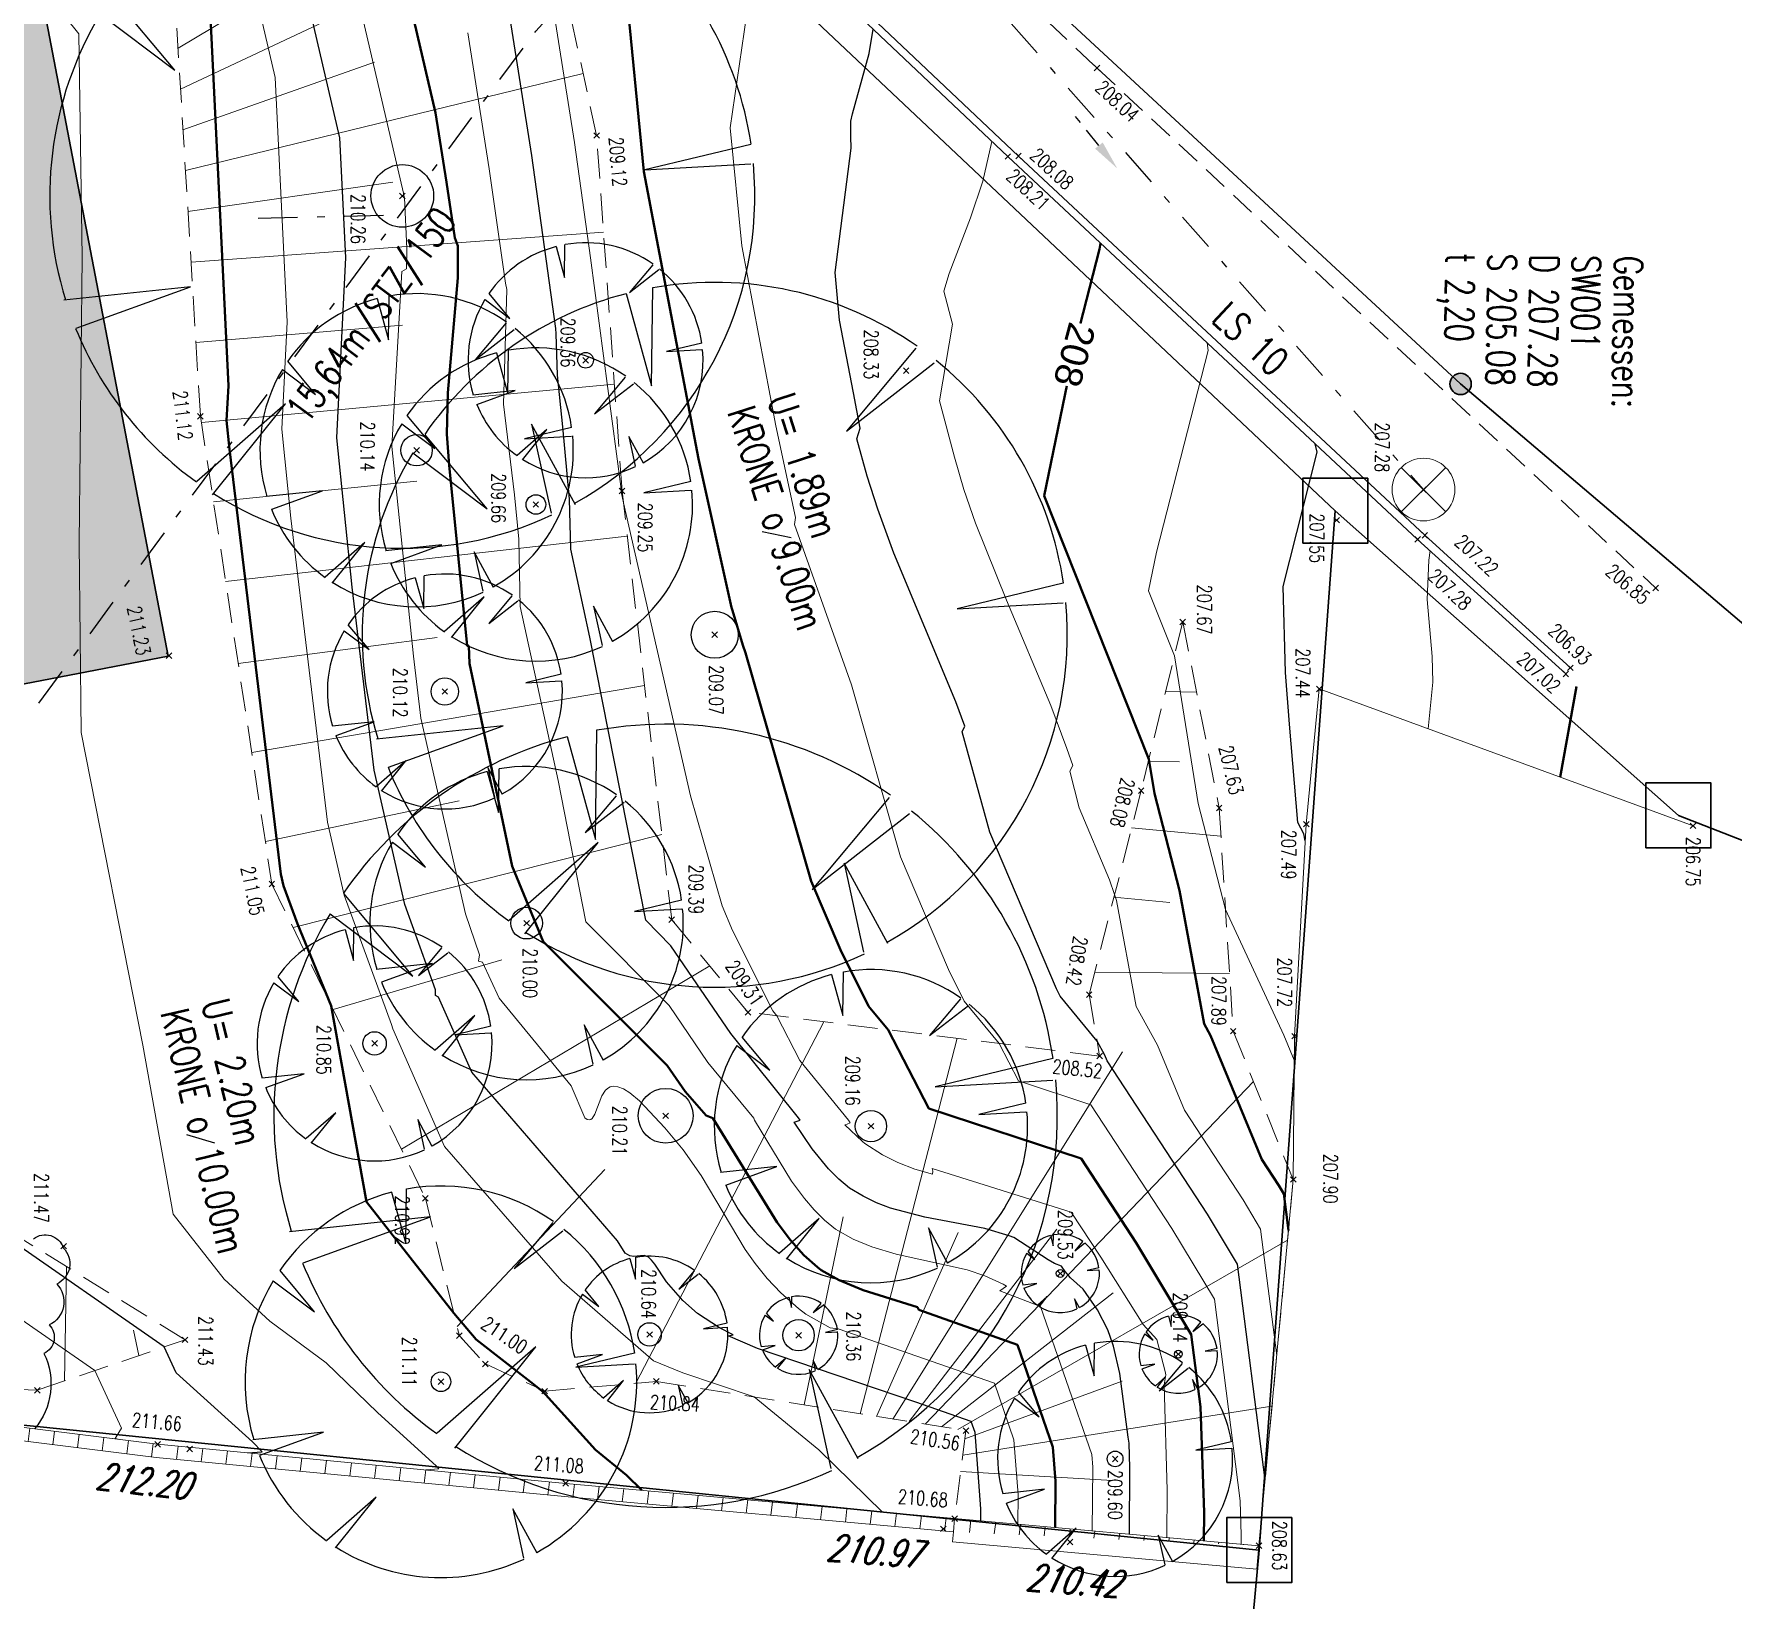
# Model space of a CAD drawing. Header units: metres. Extents: x 582129 to 582251, y 5501635 to 5501949.
# Drawn here: x 582188.68 to 582210.35, y 5501872.01 to 5501892 of the extents above; entities that cross this region are included whole.
import ezdxf

# ---------------------------------------------------------------- set-up
doc = ezdxf.new("R2010")
doc.units = ezdxf.units.M
doc.header["$PDSIZE"] = 2.5
for name, pattern in [('1', [0]), ('STRICHPUNKT', [1, 0.5, -0.25, 0, -0.25]), ('VERDECKTX2', [19.05, 12.7, -6.35])]:
    doc.linetypes.add(name, pattern=pattern)
doc.layers.get('0').update_dxf_attribs({"linetype": 'BYLAYER'})
for name, color, linetype, lineweight in [('1_Höhe OK Mauer', 10, 'CONTINUOUS', 13), ('1_Punkte', 7, '1', 13), ('1_Punkthöhe', 7, 'CONTINUOUS', 13), ('2_Baum+Hecken+Wald', 83, 'CONTINUOUS', 25), ('2_Befestigungsarten', 3, 'VERDECKTX2', 15), ('2_Böschung', 3, 'VERDECKTX2', 15), ('2_Leistenstein_Rabatte', 1, 'CONTINUOUS', 9), ('2_Mauer', 1, 'CONTINUOUS', 18), ('2_Schraffur', 11, 'CONTINUOUS', 9), ('2_Symbole', 4, 'CONTINUOUS', 9), ('2_Texte', 1, 'CONTINUOUS', 15), ('2_Zaun', 3, 'ZAUN', 15), ('3_Geplante Hauslage', 200, 'CONTINUOUS', 15), ('3_Kanal-Info_MW', 220, 'STRICHPUNKT', 25), ('4_HL_0.25', 55, 'CONTINUOUS', 9), ('4_HL_0.50', 55, 'CONTINUOUS', 25), ('4_HL_1.00', 55, 'CONTINUOUS', 40), ('DFK_Grenze', 252, 'CONTINUOUS', 30)]:
    doc.layers.add(name, color=color, linetype=linetype, lineweight=lineweight)
doc.styles.add('0', font='arial.ttf')
doc.styles.add('simplex', font='simplex.shx', dxfattribs={"width": 0.75})
doc.styles.get("Standard").update_dxf_attribs({"font": 'simplex.shx', "width": 0.75})
doc.linetypes.add('ZAUN', pattern='A,12.7,-5.08,["V",STANDARD,S=5,R=2.54,X=-2.54,Y=0],-6.35', length=24.13)

# ---------------------------------------------------------------- blocks, each defined once
blk = doc.blocks.new('99')
at = {"color": 0}
blk.add_point((0, 0), dxfattribs=at)
at = {"color": 0, "style": '0', "flags": 1}
for tag, p in [('Punktname', (1, 0)), ('Objektart-Code', (1, -0.416)), ('Höhe', (1, -0.208))]:
    blk.add_attdef(tag, p, '', height=0.16, dxfattribs=at)
blk = doc.blocks.new('Punktmarkierung mit Kreuz')
at = {"color": 0, "linetype": '1', "ltscale": 0.1, "flags": 128}
for points in [[(-0.355, 0.355), (0.355, -0.355)], [(0.355, 0.355), (-0.355, -0.355)]]:
    blk.add_lwpolyline(points, dxfattribs=at)
at = {"color": 0}
blk.add_blockref('99', (0, 0), dxfattribs=at)
at = {"color": 0, "style": '0', "flags": 1}
for tag, p in [('Punktname', (1, 0)), ('Objektart-Code', (1, -0.416)), ('Höhe', (1, -0.208))]:
    blk.add_attdef(tag, p, '', height=0.16, dxfattribs=at)
blk = doc.blocks.new('SCHACHT')
for p, q in [((0.283, 0.283), (-0.283, -0.283)), ((-0.283, 0.283), (0.283, -0.283))]:
    blk.add_line(p, q)
blk.add_circle((0, 0), 0.4)
blk = doc.blocks.new('BAUM')
for p, q in [((-0.1258, 0.4843), (-0.0895, 0.353)), ((-0.0895, 0.353), (-0.0878, 0.4929)), ((0.2853, 0.4065), (0.1869, 0.2891)), ((0.1869, 0.2891), (0.3112, 0.3858)), ((-0.3227, 0.1785), (-0.4108, 0.2839)), ((-0.4281, 0.258), (-0.3227, 0.1785)), ((0.4943, 0.0731), (0.344, 0.0369)), ((0.344, 0.0369), (0.4943, 0.0455)), ((-0.3002, -0.129), (-0.4799, -0.148)), ((-0.4626, -0.1877), (-0.3002, -0.129)), ((-0.1655, -0.2948), (-0.2916, -0.4053)), ((-0.2692, -0.4243), (-0.1655, -0.2948)), ((0.2456, -0.4381), (0.1834, -0.3241)), ((0.1834, -0.3241), (0.211, -0.4502))]:
    blk.add_line(p, q)
for start, end in [(54.937, 100.0984), (104.5607, 145.3531), (8.4172, 51.1063), (148.9248, 197.1351), (299.2714, 5.26), (202.0825, 234.2675), (237.6131, 295.1142)]:
    blk.add_arc((0, 0), 0.5, start, end)
blk = doc.blocks.new('ABM_1110')
blk.add_lwpolyline([(-0.83, -0.83), (0.83, -0.83), (0.83, 0.83), (-0.83, 0.83), (-0.83, -0.83)])
blk = doc.blocks.new('ABM_9500')
h = blk.add_hatch()
h.set_pattern_fill('ANGLE', color=256)
h.set_pattern_definition([(0, (0, 0), (0, 6.985), [5.08, -1.905]), (90, (0, 0), (-6.985, 4e-16), [5.08, -1.905])])
h.paths.add_polyline_path([(-0.273, 0, 1), (0.273, 0, 1)])
h = blk.add_hatch(color=256)
h.dxf.hatch_style = 1
h.paths.add_polyline_path([(-0.273, 0, 1), (0.273, 0, 1)])
blk.add_circle((0, 0), 0.273)
blk = doc.blocks.new('Ripfeil')
blk.add_line((-0.75, 0), (-1.75, 0))
blk.add_solid([(-0.75, 0.125), (-0.75, -0.125), (0, 0)])

msp = doc.modelspace()

# ---------------------------------------------------------------- hatches: boundary and pattern name
at = {"layer": '2_Schraffur'}
h = msp.add_hatch(dxfattribs=at)
h.set_pattern_fill('ANSI31', color=256, scale=0.1, angle=45)
h.set_pattern_definition([(82.8657, (582182.6196, 5501874.7756), (-0.315042, 0.039432), [])])
edge = h.paths.add_edge_path()
edge.add_line((582182.6196, 5501874.7756), (582190.2383, 5501873.822))
edge.add_line((582190.2383, 5501873.822), (582195.4512, 5501873.3227))
edge.add_line((582195.4512, 5501873.3227), (582200.4157, 5501872.8727))
edge.add_line((582204.315, 5501872.696), (582200.431, 5501873.042))
edge.add_line((582200.431, 5501873.042), (582195.467, 5501873.492))
edge.add_line((582195.467, 5501873.492), (582190.257, 5501873.991))
edge.add_line((582190.257, 5501873.991), (582182.635, 5501874.945))
edge.add_line((582182.635, 5501874.945), (582182.6196, 5501874.7756))
edge.add_line((582200.4157, 5501872.8727), (582200.431, 5501873.042))
edge.add_line((582200.4044, 5501872.7432), (582204.2884, 5501872.3972))
edge.add_line((582200.4157, 5501872.8727), (582200.4044, 5501872.7432))
at = {"layer": '3_Geplante Hauslage', "lineweight": 30, "true_color": 0xf6dbff}
h = msp.add_hatch(color=7, dxfattribs=at)
h.dxf.hatch_style = 2
h.paths.add_polyline_path([(582182.0312, 5501893.1414), (582188.4147, 5501894.3665), (582190.3937, 5501884.0547), (582184.0102, 5501882.8296)])

# ---------------------------------------------------------------- linework, layer by layer
at = {"layer": '2_Baum+Hecken+Wald'}
for p, q in [((582197.9755, 5501885.6472), (582198.3432, 5501885.568)), ((582190.6249, 5501877.9469), (582190.9855, 5501877.84))]:
    msp.add_line(p, q, dxfattribs=at)
msp.add_lwpolyline([(582188.6749, 5501876.614, -0.5205671), (582189.0539, 5501876.4988, -0.5205671), (582188.9691, 5501876.0355, -0.5205671), (582188.8739, 5501875.5154, -0.5205671), (582188.8071, 5501875.1504, -0.2957585), (582188.6866, 5501874.1876, -0.5205671)], format="xyb", dxfattribs=at)
for centre, radius in [((582193.381, 5501889.931, 210.259), 0.4), ((582195.721, 5501887.832, 209.358), 0.1), ((582193.564, 5501886.683, 210.138), 0.2), ((582195.086, 5501885.99, 209.663), 0.125), ((582197.369, 5501884.327, 209.067), 0.3), ((582193.924, 5501883.603, 210.122), 0.175), ((582194.968, 5501880.645, 209.998), 0.2025), ((582193.027, 5501879.109, 210.855), 0.15), ((582196.742, 5501878.185, 210.211), 0.35), ((582199.363, 5501878.052, 209.161), 0.2), ((582201.779, 5501876.172, 209.534), 0.05), ((582198.44, 5501875.383, 210.362), 0.2), ((582196.537, 5501875.393, 210.638), 0.15), ((582203.286, 5501875.142, 209.14), 0.05), ((582193.874, 5501874.789, 211.108), 0.125), ((582202.48, 5501873.804, 209.6), 0.1)]:
    msp.add_circle(centre, radius, dxfattribs=at)
at = {"layer": '2_Befestigungsarten', "ltscale": 0.025}
msp.add_lwpolyline([(582183.8062, 5501901.8225, -0.0708774), (582189.316, 5501900.984, -0.0981001), (582196.098, 5501897.383), (582202.247, 5501891.564), (582209.378, 5501884.925)], format="xyb", dxfattribs=at)
at = {"layer": '2_Böschung', "ltscale": 0.03}
for points in [[(582176.975, 5501900.617), (582179.744, 5501892.081), (582181.021, 5501882.601), (582181.145, 5501879.224), (582181.03, 5501876.302), (582180.664, 5501875.447), (582183.921, 5501874.863), (582188.721, 5501874.68), (582190.608, 5501875.325)], [(582202.282, 5501878.948), (582197.793, 5501879.507), (582196.82, 5501880.689), (582196.186, 5501886.162), (582195.861, 5501890.702), (582195.098, 5501894.21), (582192.532, 5501896.405), (582189.152, 5501897.75), (582183.741, 5501898.86), (582183.764, 5501900.404)], [(582190.608, 5501875.325), (582188.234, 5501876.792), (582185.047, 5501877.495), (582185.306, 5501882.055), (582185.147, 5501885.568), (582183.984, 5501892.793), (582182.982, 5501895.902), (582183.741, 5501898.86)], [(582182.982, 5501895.902), (582187.565, 5501895.014), (582190.11, 5501894.678), (582190.468, 5501892.643), (582190.804, 5501887.117), (582191.716, 5501881.144), (582193.676, 5501877.132), (582194.11, 5501875.377), (582194.441, 5501875.016), (582195.199, 5501874.669), (582196.624, 5501874.793), (582200.575, 5501874.165), (582200.431, 5501873.042)], [(582203.343, 5501884.491), (582203.808, 5501882.115), (582203.986, 5501879.265), (582204.753, 5501877.371), (582204.315, 5501872.696)]]:
    msp.add_lwpolyline(points, dxfattribs=at)
at = {"layer": '2_Böschung', "ltscale": 0.03, "elevation": 207.668}
msp.add_lwpolyline([(582203.343, 5501884.491), (582202.812, 5501882.337), (582202.148, 5501879.732), (582202.282, 5501878.948)], dxfattribs=at)
at = {"layer": '2_Leistenstein_Rabatte'}
for points in [[(582183.764, 5501900.404, -0.0651914), (582188.771, 5501899.516, -0.0936824), (582195.181, 5501896.076), (582198.702, 5501892.715), (582201.11, 5501890.434), (582206.341, 5501885.545), (582208.233, 5501883.827)], [(582208.291, 5501883.905), (582206.433, 5501885.597), (582201.246, 5501890.44), (582198.746, 5501892.811), (582195.224, 5501896.149, 0.0937361), (582188.825, 5501899.595, 0.0659462), (582183.768, 5501900.491)]]:
    msp.add_lwpolyline(points, format="xyb", dxfattribs=at)
at = {"layer": '2_Mauer'}
msp.add_line((582200.4157, 5501872.8727), (582200.431, 5501873.042, 210.675), dxfattribs=at)
for points in [[(582204.315, 5501872.696), (582200.431, 5501873.042), (582195.467, 5501873.492), (582190.257, 5501873.991), (582182.635, 5501874.945)], [(582182.6196, 5501874.7756), (582190.2383, 5501873.822), (582195.4512, 5501873.3227), (582200.4157, 5501872.8727)], [(582200.4157, 5501872.8727), (582200.4044, 5501872.7432)], [(582200.4044, 5501872.7432), (582204.2884, 5501872.3972)], [(582204.315, 5501872.696), (582204.2884, 5501872.3972)]]:
    msp.add_lwpolyline(points, dxfattribs=at)
at = {"layer": '2_Schraffur'}
for points in [[(582195.2512, 5501893.5058), (582190.5499, 5501891.2957)], [(582190.5182, 5501891.8166), (582192.6906, 5501893.1139)], [(582190.5816, 5501890.7747), (582193.0258, 5501891.637)], [(582195.689, 5501891.4928), (582190.6133, 5501890.2538)], [(582190.645, 5501889.7328), (582193.2609, 5501890.1073)], [(582195.9493, 5501889.4687), (582190.6844, 5501889.0841)], [(582190.7466, 5501888.0607), (582193.3827, 5501888.2791)], [(582196.0884, 5501887.5261), (582190.8161, 5501887.0376)], [(582190.9711, 5501886.0227), (582193.5645, 5501886.2885)], [(582196.2529, 5501885.5847), (582191.1259, 5501885.0089)], [(582191.2858, 5501883.9616), (582193.825, 5501884.2927)], [(582196.4736, 5501883.6796), (582191.4594, 5501882.8244)], [(582203.5185, 5501883.594), (582203.1238, 5501883.6018)], [(582202.9052, 5501882.7152), (582203.2999, 5501882.7048)], [(582191.6333, 5501881.6856), (582194.1083, 5501882.2086)], [(582203.8303, 5501881.7574), (582202.6906, 5501881.8607)], [(582196.694, 5501881.7765), (582191.988, 5501880.5873)], [(582202.4647, 5501880.9745), (582203.176, 5501880.9092)], [(582192.499, 5501879.5412), (582194.6524, 5501880.1763)], [(582197.3049, 5501880.0999), (582193.369, 5501877.7604)], [(582203.94, 5501880.0021), (582202.2209, 5501880.0181)], [(582198.7633, 5501879.3862), (582196.3632, 5501874.7703)], [(582200.4633, 5501879.1745), (582199.2254, 5501874.3795)], [(582202.5735, 5501879.0022), (582199.6412, 5501874.3134)], [(582204.246, 5501878.623), (582200.0569, 5501874.2474)], [(582194.0805, 5501875.4962), (582195.9642, 5501877.4982)], [(582198.5115, 5501874.493), (582199.0081, 5501876.8934)], [(582199.4333, 5501874.3465), (582200.4765, 5501876.6947)], [(582199.849, 5501874.2804), (582201.7346, 5501876.7387)], [(582204.6804, 5501876.5959), (582200.4726, 5501874.1813)], [(582189.0946, 5501876.2602), (582189.0683, 5501874.7987)], [(582200.2647, 5501874.2143), (582202.4552, 5501875.9253)], [(582190.0183, 5501875.1234), (582189.9505, 5501875.4483)], [(582200.5614, 5501874.0591), (582202.5712, 5501874.7975)], [(582204.4818, 5501874.4759), (582200.5347, 5501873.8504)], [(582200.5079, 5501873.6416), (582202.4452, 5501873.5287)]]:
    msp.add_lwpolyline(points, dxfattribs=at)
at = {"layer": '2_Schraffur', "elevation": 207.668}
msp.add_lwpolyline([(582203.343, 5501884.491), (582203.343, 5501884.491)], dxfattribs=at)
at = {"layer": '2_Zaun', "ltscale": 0.05, "flags": 128}
msp.add_lwpolyline([(582209.857, 5501881.888), (582205.085, 5501883.635), (582204.919, 5501881.909), (582204.77, 5501879.202), (582204.753, 5501877.371), (582204.315, 5501872.696), (582200.431, 5501873.042), (582195.467, 5501873.492), (582190.257, 5501873.991), (582182.635, 5501874.945)], dxfattribs=at)
at = {"layer": '2_Zaun', "linetype": 'Continuous', "ltscale": 0.05, "flags": 128}
msp.add_lwpolyline([(582209.857, 5501881.888), (582205.085, 5501883.635), (582204.919, 5501881.909), (582204.77, 5501879.202), (582204.753, 5501877.371), (582204.315, 5501872.696)], dxfattribs=at)
at = {"layer": '3_Geplante Hauslage', "lineweight": 30}
for p, q in [((582188.4147, 5501894.3665), (582190.3937, 5501884.0547)), ((582190.3937, 5501884.0547), (582184.0102, 5501882.8296))]:
    msp.add_line(p, q, dxfattribs=at)
at = {"layer": '3_Kanal-Info_MW'}
msp.add_line((582191.5427, 5501889.646), (582193.3517, 5501889.6911), dxfattribs=at)
at = {"layer": '3_Kanal-Info_MW', "elevation": 215.538}
msp.add_lwpolyline([(582175.007, 5501848.804), (582175.134, 5501899.792), (582195.322, 5501898.722), (582206.416, 5501886.181)], dxfattribs=at)
at = {"layer": '3_Kanal-Info_MW'}
msp.add_lwpolyline([(582188.7411, 5501883.4557), (582195.0855, 5501892.036), (582197.6545, 5501894.8425, -0.3542888), (582198.7383, 5501894.8601, -1.2396875)], format="xyb", dxfattribs=at)
at = {"layer": '4_HL_0.25', "ltscale": 0.1, "flags": 128}
for points, elevation in [([(582189.6809, 5501874.0631), (582189.7771, 5501874.0528), (582189.7179, 5501874.0652), (582189.7967, 5501874.1975), (582189.4574, 5501874.9317), (582188.5113, 5501875.5895), (582187.2713, 5501876.3614), (582185.5782, 5501877.3778), (582185.1014, 5501878.4523), (582184.9533, 5501881.815), (582184.9375, 5501882.102), (582184.7969, 5501885.3162), (582184.6829, 5501886.1274), (582183.5243, 5501892.7158), (582182.5854, 5501895.434), (582182.4708, 5501895.9796), (582182.3345, 5501897.9691), (582181.8594, 5501899.8799), (582181.7921, 5501900.4769), (582181.8033, 5501900.4867)], 211.75), ([(582193.6795, 5501873.6632), (582193.8489, 5501873.6774), (582193.8163, 5501873.7109), (582193.0656, 5501874.3979), (582192.411, 5501875.0291), (582191.6918, 5501875.564), (582191.1081, 5501876.0999), (582190.4562, 5501876.9308), (582190.0688, 5501879.0852), (582189.2797, 5501883.0811), (582189.2543, 5501885.4966), (582189.296, 5501889.15), (582189.2505, 5501891.9994), (582187.8014, 5501893.8039), (582186.389, 5501895.2419), (582183.9301, 5501896.186), (582183.2416, 5501896.9137), (582183.1345, 5501898.4759), (582182.9297, 5501899.2997), (582182.8013, 5501900.4396), (582182.8002, 5501900.4588)], 211.25), ([(582199.5095, 5501873.1255), (582198.6988, 5501873.9178), (582197.8702, 5501874.5949), (582196.9597, 5501874.9021), (582196.5857, 5501875.057), (582195.4166, 5501876.074), (582193.9188, 5501877.7921), (582193.26, 5501879.2934), (582193.2442, 5501879.3492), (582192.6389, 5501881.0024), (582192.4266, 5501881.9353), (582191.9587, 5501885.8164), (582191.8422, 5501886.9538), (582191.9097, 5501888.3244), (582191.7594, 5501891.4407), (582191.4065, 5501892.9606), (582190.7441, 5501894.6185), (582190.5122, 5501894.9648), (582189.8447, 5501895.5286), (582188.2391, 5501896.1762), (582186.3365, 5501896.9067), (582184.6684, 5501898.6698), (582183.9678, 5501900.3036), (582183.966, 5501900.3682)], 210.75), ([(582203.1388, 5501872.8008), (582203.1428, 5501873.4038), (582203.1049, 5501874.7491), (582203.1273, 5501874.8785), (582203.1194, 5501874.9201), (582203.0112, 5501875.3298), (582202.8395, 5501875.519), (582202.2953, 5501876.3801), (582201.9204, 5501876.9526), (582200.1451, 5501877.5138), (582200.1516, 5501877.4784), (582200.1486, 5501877.4407), (582199.923, 5501877.5039), (582199.7041, 5501877.588), (582199.5093, 5501877.6869), (582199.2866, 5501877.831), (582199.2555, 5501877.8568), (582199.0283, 5501878.069), (582199.0594, 5501878.0783), (582199.0993, 5501878.0959), (582199.0765, 5501878.1277), (582198.4557, 5501878.8929), (582198.1619, 5501879.4611), (582198.1107, 5501879.5234), (582197.5969, 5501880.5495), (582197.4625, 5501880.8657), (582197.0589, 5501882.2722), (582196.2035, 5501886.011), (582196.1795, 5501886.1327), (582196.1757, 5501886.1503), (582196.1754, 5501886.1604), (582196.1694, 5501886.2216), (582195.7848, 5501889.1398), (582195.5799, 5501890.6146), (582195.0357, 5501894.0547)], 209.25), ([(582201.2386, 5501872.9701), (582201.2411, 5501873.3433), (582201.1888, 5501874.0487), (582200.938, 5501874.77), (582198.9445, 5501875.4639), (582198.8416, 5501875.4779), (582198.5331, 5501875.6521), (582198.439, 5501875.7229), (582198.2118, 5501875.9229), (582198.0385, 5501876.1071), (582197.8838, 5501876.3009), (582197.7588, 5501876.4772), (582197.1937, 5501877.4231), (582196.9644, 5501877.7494), (582196.7308, 5501878.0326), (582196.4085, 5501878.3755), (582196.2856, 5501878.4763), (582196.2025, 5501878.5273), (582196.13, 5501878.5551), (582196.0761, 5501878.5615), (582196.033, 5501878.5529), (582196.0118, 5501878.5423), (582195.9748, 5501878.5117), (582195.9275, 5501878.4381), (582195.8393, 5501878.2063), (582195.8054, 5501878.151), (582195.7894, 5501878.1387), (582195.765, 5501878.1319), (582195.7404, 5501878.1384), (582195.7106, 5501878.1593), (582195.5363, 5501878.5687), (582194.6164, 5501879.689), (582194.4062, 5501880.1451), (582194.352, 5501880.1576), (582194.3681, 5501880.2386), (582194.1875, 5501880.7648), (582193.6188, 5501883.2631), (582193.5234, 5501884.0541), (582193.2489, 5501886.7325), (582193.3745, 5501888.9666), (582193.4335, 5501888.9997), (582193.4401, 5501889.2613), (582193.407, 5501889.9077), (582193.4006, 5501889.9371), (582193.3958, 5501889.9678), (582192.6066, 5501893.3668)], 210.25), ([(582204.0889, 5501872.7161), (582204.0896, 5501872.8321), (582204.0744, 5501873.2679), (582203.7467, 5501875.8419), (582203.2042, 5501876.7466), (582202.1694, 5501878.3268), (582201.2464, 5501878.6301), (582200.9994, 5501879.1077), (582200.5546, 5501879.6497), (582200.3518, 5501880.0546), (582199.7408, 5501881.4923), (582199.1153, 5501883.6885), (582198.3887, 5501885.7343), (582198.3993, 5501885.8259), (582198.15, 5501886.9948), (582197.7146, 5501889.294), (582197.5678, 5501890.8), (582197.8917, 5501893.0511), (582197.9052, 5501893.4324), (582197.9219, 5501893.4597)], 208.75), ([(582202.1887, 5501872.8854), (582202.1941, 5501873.6977), (582202.182, 5501873.8605), (582201.5253, 5501875.7491), (582201.0099, 5501875.9516), (582201.0937, 5501876.0101), (582201.0501, 5501876.0346), (582200.8153, 5501876.1436), (582200.5923, 5501876.2184), (582199.6845, 5501876.4202), (582199.3752, 5501876.511), (582199.1368, 5501876.6098), (582198.9087, 5501876.7384), (582198.7701, 5501876.8518), (582198.6378, 5501876.9834), (582198.5128, 5501877.1295), (582198.3498, 5501877.3502), (582197.8769, 5501878.1274), (582197.8677, 5501878.1528), (582197.2827, 5501878.8652), (582196.7859, 5501879.5927), (582195.7247, 5501880.663), (582195.3697, 5501882.4644), (582194.8846, 5501884.6897), (582194.8701, 5501885.5464), (582194.8151, 5501886.1134), (582194.672, 5501887.2732), (582194.7141, 5501888.7352), (582194.6966, 5501888.8175), (582194.4902, 5501890.2758), (582194.2157, 5501892.0112)], 209.75), ([(582200.2943, 5501888.7145), (582200.3611, 5501888.942), (582200.6357, 5501889.6505), (582200.7906, 5501890.1201), (582200.9076, 5501890.6257)], 208.25), ([(582204.5427, 5501875.126), (582204.3372, 5501876.7393), (582204.1131, 5501877.113), (582203.3636, 5501878.2577), (582203.0219, 5501879.0857), (582202.7503, 5501879.579), (582202.498, 5501880.9344), (582202.4735, 5501881.0089), (582202.4099, 5501881.1984), (582202.0191, 5501882.1189), (582201.9006, 5501882.5849), (582201.9393, 5501882.6561), (582201.8647, 5501882.873), (582201.6595, 5501883.422), (582201.0918, 5501884.7673), (582200.6959, 5501885.7512), (582200.5496, 5501886.1827), (582200.4309, 5501886.595), (582200.2396, 5501887.3122), (582200.4045, 5501888.2927), (582200.2943, 5501888.7145)], 208.25), ([(582204.7671, 5501878.8934), (582204.634, 5501879.2129), (582203.8888, 5501880.8205), (582203.5417, 5501882.1744), (582203.2363, 5501884.0581), (582202.9057, 5501884.8885), (582203.0076, 5501885.3835), (582203.6683, 5501887.9572), (582203.6566, 5501888.0539)], 207.75), ([(582206.4767, 5501883.1255), (582206.5365, 5501883.7235), (582206.5282, 5501884.049), (582206.4637, 5501884.7784), (582206.4847, 5501885.2789), (582206.4995, 5501885.4011)], 207.25)]:
    msp.add_lwpolyline(points, dxfattribs=dict(at, elevation=elevation))
at = {"layer": '4_HL_0.50', "ltscale": 0.1, "flags": 128}
for points, elevation in [([(582191.4051, 5501873.881), (582191.5904, 5501873.8937), (582191.467, 5501874.0233), (582190.4965, 5501874.9011), (582190.3425, 5501875.2342), (582188.2592, 5501876.6827), (582188.1465, 5501876.7529), (582187.9926, 5501876.8453), (582187.1575, 5501878.7269), (582185.928, 5501882.544), (582185.841, 5501885.2138), (582184.2554, 5501891.1072), (582183.9596, 5501892.7889), (582182.9126, 5501895.8201), (582182.8926, 5501895.9156), (582182.7345, 5501898.2225), (582182.3945, 5501899.5898), (582182.2967, 5501900.4583), (582182.3006, 5501900.4728)], 211.5), ([(582200.7635, 5501873.0124), (582200.7646, 5501873.166), (582200.6922, 5501874.1428), (582200.6443, 5501874.2805), (582199.9356, 5501874.5298), (582197.9135, 5501875.2119), (582197.5411, 5501875.3744), (582197.6038, 5501875.3874), (582197.4316, 5501875.4776), (582197.1489, 5501875.6608), (582196.9608, 5501875.8253), (582196.7554, 5501876.0632), (582196.6029, 5501876.2902), (582196.5634, 5501876.3435), (582196.5226, 5501876.3797), (582196.4919, 5501876.3943), (582196.467, 5501876.4002), (582196.3321, 5501876.3882), (582196.2832, 5501876.397), (582196.227, 5501876.4308), (582196.1275, 5501876.5896), (582194.2676, 5501878.7405), (582193.843, 5501879.6994), (582193.8031, 5501879.7231), (582193.805, 5501879.7929), (582193.4132, 5501880.8836), (582193.0227, 5501882.5992), (582192.7411, 5501884.9353), (582192.5455, 5501886.8432), (582192.6588, 5501889.1424), (582192.585, 5501890.672), (582192.0065, 5501893.1637)], 210.5), ([(582202.6637, 5501872.8431), (582202.6694, 5501873.6897), (582202.6576, 5501874.0065), (582202.6461, 5501874.0798), (582202.5411, 5501874.8956), (582202.4601, 5501875.2448), (582202.3852, 5501875.4517), (582202.256, 5501875.7081), (582202.0708, 5501875.9725), (582201.912, 5501876.1165), (582201.8408, 5501876.1969), (582201.7959, 5501876.2654), (582201.7041, 5501876.3007), (582201.6267, 5501876.3459), (582201.1883, 5501876.6316), (582201.1281, 5501876.6542), (582200.8187, 5501876.7446), (582200.0516, 5501876.8906), (582199.6137, 5501877.0036), (582199.4332, 5501877.0729), (582199.2619, 5501877.1567), (582199.0897, 5501877.2616), (582198.9517, 5501877.3769), (582198.8195, 5501877.5088), (582198.6109, 5501877.7625), (582198.3831, 5501878.1017), (582198.461, 5501878.1283), (582198.4395, 5501878.16), (582197.576, 5501879.234), (582196.8096, 5501880.3562), (582196.4874, 5501880.6811), (582195.7746, 5501884.2985), (582195.5301, 5501885.42), (582195.516, 5501886.0572), (582195.4281, 5501886.9823), (582195.3617, 5501887.6406), (582195.3429, 5501888.1712), (582195.341, 5501888.2394), (582195.0351, 5501890.4452), (582194.6257, 5501893.033)], 209.5), ([(582204.3933, 5501873.5315), (582204.0419, 5501876.2906), (582203.6587, 5501876.9298), (582202.3767, 5501878.8875), (582202.3468, 5501878.9601), (582202.2498, 5501879.1362), (582201.7765, 5501879.7128), (582201.7293, 5501879.8072), (582200.88, 5501881.8056), (582200.528, 5501883.0867), (582200.5632, 5501883.1592), (582200.4468, 5501883.4691), (582199.6554, 5501885.371), (582199.4501, 5501885.9322), (582199.3152, 5501886.3532), (582199.1828, 5501886.8303), (582199.2232, 5501886.9631), (582199.1399, 5501887.4146), (582198.9636, 5501888.3452), (582198.9042, 5501888.9548), (582199.1109, 5501890.541), (582199.1046, 5501890.6893), (582199.1076, 5501890.884), (582199.1291, 5501890.9778), (582199.3389, 5501891.7485), (582199.3918, 5501892.0615)], 208.5), ([(582204.9073, 5501881.6965), (582204.8872, 5501881.7844), (582204.8117, 5501881.9289), (582204.7074, 5501883.1855), (582204.6554, 5501883.8461), (582204.6246, 5501884.9416), (582205.0587, 5501886.6578), (582205.0337, 5501886.7668)], 207.5)]:
    msp.add_lwpolyline(points, dxfattribs=dict(at, elevation=elevation))
at = {"layer": '4_HL_1.00', "ltscale": 0.1, "flags": 128}
for points, elevation in [([(582194.7817, 5501881.3721), (582194.7817, 5501881.3721), (582194.239, 5501883.9594), (582194.2293, 5501884.1839), (582194.2085, 5501884.1875), (582193.9794, 5501886.4938), (582193.9509, 5501886.8891), (582193.9613, 5501887.415), (582194.0893, 5501888.8844), (582194.0907, 5501889.2944), (582194.0519, 5501889.3958), (582193.9454, 5501890.1065), (582193.8057, 5501890.9895), (582193.2066, 5501893.5699), (582192.8673, 5501894.4193), (582191.8587, 5501895.9249), (582190.1848, 5501897.339), (582190.0919, 5501898.4234), (582190.0957, 5501898.7808), (582190.1706, 5501898.7649)], 210), ([(582203.6138, 5501872.7585), (582203.6162, 5501873.1179), (582203.569, 5501874.4692), (582203.4514, 5501875.3933), (582202.7497, 5501876.5634), (582202.0449, 5501877.6397), (582200.1008, 5501878.2785), (582199.5807, 5501879.2844), (582199.3326, 5501879.5865), (582198.9743, 5501880.302), (582198.6017, 5501881.179), (582197.7628, 5501884.0977), (582197.7263, 5501884.1964), (582197.5937, 5501884.6372), (582197.5824, 5501884.6771), (582197.1601, 5501886.575), (582196.4655, 5501890.2428), (582196.2313, 5501892.6452), (582196.38, 5501893.6782), (582196.4187, 5501894.8513), (582196.4447, 5501894.8697)], 209), ([(582196.4377, 5501873.404), (582196.243, 5501873.5942), (582195.8463, 5501873.9185), (582195.2088, 5501874.6259), (582195.1632, 5501874.6722), (582195.0175, 5501874.787), (582194.3231, 5501875.3275), (582194.0385, 5501875.6663), (582192.9254, 5501877.0851), (582192.4747, 5501879.591), (582192.0421, 5501880.6379), (582191.8647, 5501881.1212), (582191.8305, 5501881.2715), (582191.1764, 5501886.6976), (582191.1388, 5501887.0644), (582191.1606, 5501887.5064), (582190.9337, 5501892.2094)], 211), ([(582204.6921, 5501876.7205), (582204.6325, 5501877.1879), (582204.5676, 5501877.2962), (582204.3504, 5501877.628), (582203.697, 5501879.2112), (582203.6156, 5501879.3591), (582203.2996, 5501881.0612), (582202.9821, 5501882.2991), (582202.9109, 5501882.7382), (582201.5727, 5501886.1003), (582201.9852, 5501888.1047), (582202.2824, 5501889.2525), (582202.2933, 5501889.3281)], 208), ([(582208.1622, 5501882.5085), (582208.3688, 5501883.6649)], 207), ([(582201.7136, 5501872.9277), (582201.7176, 5501873.5205), (582201.6854, 5501873.9546), (582201.2316, 5501875.2595), (582199.9757, 5501875.7076), (582199.9562, 5501875.7413), (582199.2626, 5501875.9586), (582198.9561, 5501876.0871), (582198.7278, 5501876.2154), (582198.6808, 5501876.2508), (582198.5074, 5501876.4056), (582198.3372, 5501876.5953), (582198.1673, 5501876.8224), (582197.345, 5501878.1544), (582197.2584, 5501878.1894), (582196.9895, 5501878.4963), (582196.7621, 5501878.8293), (582195.1801, 5501880.409), (582194.7817, 5501881.3721)], 210)]:
    msp.add_lwpolyline(points, dxfattribs=dict(at, elevation=elevation))
at = {"layer": 'DFK_Grenze'}
for points in [[(582174.86, 5501902.65), (582176.19, 5501899.98), (582183.75, 5501899.94), (582189.62, 5501898.79), (582194.13, 5501896.44), (582205.29, 5501885.91), (582209.67, 5501882.02), (582222.46, 5501877.03), (582232.5, 5501872.77), (582236.52, 5501865.55), (582238.88, 5501860.56), (582241.24, 5501849.89), (582244.46, 5501845.03), (582245.79, 5501843.67)], [(582250.26, 5501843.22), (582248.6, 5501847.19), (582245.34, 5501849.33), (582241.3, 5501863.55), (582234.36, 5501876.02), (582228.76, 5501876.9), (582223.4, 5501879.17), (582210.76, 5501884.24), (582206.89, 5501887.53), (582195.5, 5501898.08), (582190.45, 5501900.93), (582183.79, 5501902.1), (582174.86, 5501902.65)], [(582176.19, 5501899.98), (582177.31, 5501897.23), (582178.29, 5501894.41), (582179.37, 5501890.56), (582180.13, 5501886.6), (582180.56, 5501883), (582180.68, 5501875.03), (582204.32, 5501872.64), (582205.29, 5501885.91), (582194.13, 5501896.44), (582189.62, 5501898.79), (582183.75, 5501899.94), (582176.19, 5501899.98)], [(582178.19, 5501845.41), (582202.05, 5501845.91), (582203.28, 5501861.39), (582204.32, 5501872.64), (582180.68, 5501875.03), (582179.15, 5501875.2), (582178.19, 5501845.41)]]:
    msp.add_lwpolyline(points, dxfattribs=at)

# ---------------------------------------------------------------- block references
at = {"layer": '1_Höhe OK Mauer', "xscale": 0.1, "yscale": 0.1, "zscale": 0.1, "rotation": 270.0000900492119}
for p in [(582190.666, 5501873.93, 212.201), (582200.2871, 5501872.9106, 210.967), (582201.904, 5501872.742, 210.419)]:
    msp.add_blockref('Punktmarkierung mit Kreuz', p, dxfattribs=at)
at = {"layer": '1_Punkte', "xscale": 0.1, "yscale": 0.1, "zscale": 0.1, "rotation": 270.0000900492119}
for p in [(582202.247, 5501891.564, 208.036), (582195.861, 5501890.702, 209.121), (582201.11, 5501890.434, 208.214), (582201.246, 5501890.44, 208.084), (582193.381, 5501889.931, 210.259), (582195.721, 5501887.832, 209.358), (582199.813, 5501887.7, 208.33), (582190.804, 5501887.117, 211.119), (582193.564, 5501886.683, 210.138), (582196.186, 5501886.162, 209.246), (582206.416, 5501886.181, 207.275), (582195.086, 5501885.99, 209.663), (582205.308, 5501885.79, 207.546), (582206.341, 5501885.545, 207.275), (582206.433, 5501885.597, 207.217), (582209.378, 5501884.925, 206.85), (582203.343, 5501884.491, 207.668), (582197.369, 5501884.327, 209.067), (582190.403, 5501884.061, 211.231), (582208.233, 5501883.827, 207.021), (582208.291, 5501883.905, 206.929), (582193.924, 5501883.603, 210.122), (582205.085, 5501883.635, 207.445), (582202.812, 5501882.337, 208.076), (582203.808, 5501882.115, 207.631), (582204.919, 5501881.909, 207.486), (582209.857, 5501881.888, 206.75), (582191.716, 5501881.144, 211.048), (582194.968, 5501880.645, 209.998), (582196.82, 5501880.689, 209.391), (582202.148, 5501879.732, 208.424), (582197.793, 5501879.507, 209.315), (582203.986, 5501879.265, 207.893), (582193.027, 5501879.109, 210.855), (582204.77, 5501879.202, 207.72), (582202.282, 5501878.948, 208.524), (582196.742, 5501878.185, 210.211), (582199.363, 5501878.052, 209.161), (582204.753, 5501877.371, 207.898), (582193.676, 5501877.132, 210.924), (582189.058, 5501876.521, 211.468), (582201.779, 5501876.172, 209.534), (582190.608, 5501875.325, 211.425), (582194.11, 5501875.377, 211.015), (582196.537, 5501875.393, 210.638), (582198.44, 5501875.383, 210.362), (582203.286, 5501875.142, 209.14), (582194.441, 5501875.016, 211.005), (582188.721, 5501874.68, 211.958), (582193.874, 5501874.789, 211.108), (582195.199, 5501874.669, 210.997), (582196.624, 5501874.793, 210.838), (582200.575, 5501874.165, 210.559), (582190.257, 5501873.991, 211.661), (582202.48, 5501873.804, 209.6), (582195.467, 5501873.492, 211.079), (582200.431, 5501873.042, 210.675), (582204.315, 5501872.696, 208.631)]:
    msp.add_blockref('Punktmarkierung mit Kreuz', p, dxfattribs=at)
at = {"layer": '2_Baum+Hecken+Wald'}
for p, xscale, yscale, zscale in [((582193.381, 5501889.931, 210.259), 9, 9, 9), ((582195.721, 5501887.832, 209.358), 3, 3, 3), ((582197.369, 5501884.327, 209.067), 9, 9, 9), ((582193.564, 5501886.683, 210.138), 4, 4, 4), ((582195.086, 5501885.99, 209.663), 4, 4, 4), ((582193.924, 5501883.603, 210.122), 3, 3, 3), ((582196.742, 5501878.185, 210.211), 10, 10, 10), ((582194.968, 5501880.645, 209.998), 4, 4, 4), ((582193.027, 5501879.109, 210.855), 3, 3, 3), ((582199.363, 5501878.052, 209.161), 4, 4, 4), ((582193.874, 5501874.789, 211.108), 5, 5, 5), ((582196.537, 5501875.393, 210.638), 2, 2, 2), ((582202.48, 5501873.804, 209.6), 3, 3, 3)]:
    msp.add_blockref('BAUM', p, dxfattribs=dict(at, xscale=xscale, yscale=yscale, zscale=zscale))
for p in [(582201.779, 5501876.172, 209.534), (582198.44, 5501875.383, 210.362), (582203.286, 5501875.142, 209.14)]:
    msp.add_blockref('BAUM', p, dxfattribs=at)
at = {"layer": '2_Symbole'}
msp.add_blockref('SCHACHT', (582206.416, 5501886.181, 207.275), dxfattribs=at)
at = {"layer": '3_Kanal-Info_MW', "xscale": 0.4999999999999999, "yscale": 0.4999999999999999, "zscale": 0.4999999999999999, "rotation": 308.6846684698832}
msp.add_blockref('Ripfeil', (582202.5071, 5501890.2812), dxfattribs=at)
at = {"layer": 'DFK_Grenze', "xscale": 0.5, "yscale": 0.5, "zscale": 0.5}
for name, p in [('ABM_9500', (582206.89, 5501887.53)), ('ABM_1110', (582205.29, 5501885.91)), ('ABM_1110', (582209.67, 5501882.02)), ('ABM_1110', (582204.32, 5501872.64))]:
    msp.add_blockref(name, p, dxfattribs=at)

# ---------------------------------------------------------------- texts
at = {"layer": '1_Höhe OK Mauer', "style": 'simplex', "oblique": 20, "width": 0.75}
for s, rotation, p in [('212.20', 353.53434, (582189.4551, 5501873.4216)), ('210.97', 355.568, (582198.7847, 5501872.5065)), ('210.42', 355.568, (582201.3315, 5501872.1272))]:
    msp.add_text(s, height=0.34, rotation=rotation, dxfattribs=at).set_placement(p)
at = {"layer": '1_Punkthöhe', "style": 'simplex', "width": 0.75}
for s, rotation, p in [('208.04', 317, (582202.2142, 5501891.2924, 208.036)), ('209.12', 274.7985, (582196.0159, 5501890.6753, 209.121)), ('208.08', 317, (582201.3804, 5501890.4283, 208.084)), ('208.21', 317, (582201.0772, 5501890.1624, 208.214)), ('210.26', 270.00009, (582192.7257, 5501889.9544, 210.259)), ('209.36', 270.00009, (582195.404, 5501888.3774, 209.358)), ('208.33', 270.00009, (582199.2763, 5501888.2239, 208.33)), ('211.12', 276.78458, (582190.4512, 5501887.4327, 211.119)), ('210.14', 270.00009, (582192.8479, 5501887.0495, 210.138)), ('207.28', 270.00009, (582205.7982, 5501887.038, 207.275)), ('209.66', 270.00009, (582194.519, 5501886.3898, 209.663)), ('209.25', 270.00009, (582196.3924, 5501886.0143, 209.246)), ('207.55', 270.00009, (582204.9651, 5501885.8774, 207.546)), ('207.22', 317.05155, (582206.8005, 5501885.4936, 207.217)), ('207.28', 317, (582206.4592, 5501885.0562, 207.275)), ('206.85', 319.36247, (582208.725, 5501885.111, 206.85)), ('207.67', 270.00009, (582203.5286, 5501884.9676, 207.668)), ('211.23', 281.90074, (582189.8645, 5501884.6723, 211.231)), ('206.93', 316.40292, (582207.9935, 5501884.3593, 206.929)), ('207.44', 270.00009, (582204.7856, 5501884.1549, 207.445)), ('207.02', 317.4179, (582207.5933, 5501883.9952, 207.021)), ('210.12', 270.00009, (582193.2631, 5501883.9057, 210.122)), ('209.07', 270.00009, (582197.2977, 5501883.9388, 209.067)), ('207.63', 283.03797, (582203.8015, 5501882.8893, 207.631)), ('208.08', 256.90208, (582202.5597, 5501882.5137, 208.076)), ('207.49', 270.00009, (582204.6049, 5501881.8377, 207.486)), ('206.75', 270.00009, (582209.767, 5501881.748, 206.75)), ('211.05', 281.6886, (582191.3177, 5501881.3505, 211.048)), ('209.39', 270.00009, (582197.0394, 5501881.3926, 209.391)), ('208.42', 261.01673, (582201.9521, 5501880.4894, 208.424)), ('210.00', 270.00009, (582194.9214, 5501880.3249, 209.998)), ('209.31', 304.59726, (582197.4971, 5501880.0922, 209.315)), ('207.72', 270.00009, (582204.5519, 5501880.2065, 207.72)), ('207.89', 270.00009, (582203.7135, 5501879.9697, 207.893)), ('210.85', 270.00009, (582192.2881, 5501879.345, 210.855)), ('209.16', 270.00009, (582199.0397, 5501878.9524, 209.161)), ('208.52', 353.99962, (582201.672, 5501878.7295, 208.524)), ('210.21', 270.00009, (582196.0651, 5501878.3144, 210.211)), ('207.90', 270.00009, (582205.1379, 5501877.7001, 207.898)), ('211.47', 270.00009, (582188.6835, 5501877.4532, 211.475)), ('210.92', 270.00009, (582193.2894, 5501877.1673, 210.924)), ('209.53', 270.00009, (582201.7547, 5501876.9831, 209.534)), ('210.64', 270.00009, (582196.4361, 5501876.2286, 210.638)), ('209.14', 270.00009, (582203.2189, 5501875.9284, 209.14)), ('211.43', 270.00009, (582190.7804, 5501875.6289, 211.425)), ('211.00', 326.03901, (582194.3706, 5501875.4863, 211.005)), ('210.36', 270.00009, (582199.0508, 5501875.6862, 210.362)), ('211.11', 270.00009, (582193.3813, 5501875.3639, 211.108)), ('210.84', 356.79843, (582196.538, 5501874.4422, 210.838)), ('211.66', 354.88388, (582189.9247, 5501874.2155, 211.661)), ('210.56', 351.24824, (582199.8538, 5501874.0065, 210.559)), ('211.08', 355.87497, (582195.0561, 5501873.6641, 211.079)), ('209.60', 270.00009, (582202.39, 5501873.664, 209.6)), ('210.68', 355.13229, (582199.7014, 5501873.2376, 210.675)), ('208.63', 270.00009, (582204.4865, 5501873.0136, 208.631))]:
    msp.add_text(s, height=0.18, rotation=rotation, dxfattribs=at).set_placement(p)
at = {"layer": '2_Baum+Hecken+Wald', "style": 'simplex', "width": 0.75}
for s, rotation, p in [('U= 1.89m', 287.8563, (582198.0382, 5501887.3361)), ('KRONE o 9.00m', 287.8563, (582197.5272, 5501887.1715)), ('KRONE o 10.00m', 283.48586, (582190.294, 5501879.501)), ('U= 2.20m', 283.48586, (582190.8161, 5501879.6262))]:
    msp.add_text(s, height=0.36, rotation=rotation, dxfattribs=at).set_placement(p)
at = {"layer": '2_Texte', "style": 'simplex', "width": 0.75}
msp.add_text('LS 10', height=0.36, rotation=316.81672, dxfattribs=at).set_placement((582203.6941, 5501888.3432))
at = {"layer": '3_Kanal-Info_MW', "style": 'simplex', "width": 0.75}
for s, rotation, p in [('15,64m/STZ/150', 53.52024, (582192.1639, 5501887.002)), ('t 2,20', 269.01919, (582206.7077, 5501889.2053)), ('S 205.08', 269.01919, (582207.2446, 5501889.1961)), ('D 207.28', 269.01919, (582207.7814, 5501889.1869)), ('SW001', 269.01919, (582208.3182, 5501889.1777)), ('Gemessen:', 269.01919, (582208.8551, 5501889.1686))]:
    msp.add_text(s, height=0.36, rotation=rotation, dxfattribs=at).set_placement(p)

# ---------------------------------------------------------------- next in the draw order: texts
at = {"layer": '4_HL_1.00', "insert": (582202.1311, 5501887.8545, 208), "char_height": 0.35, "attachment_point": 2, "rotation": 255.0599, "style": '0', "bg_fill": 3, "box_fill_scale": 1, "bg_fill_color": 256, "bg_fill_transparency": 0}
msp.add_mtext('208', dxfattribs=at)

doc.saveas('drawing.dxf')
